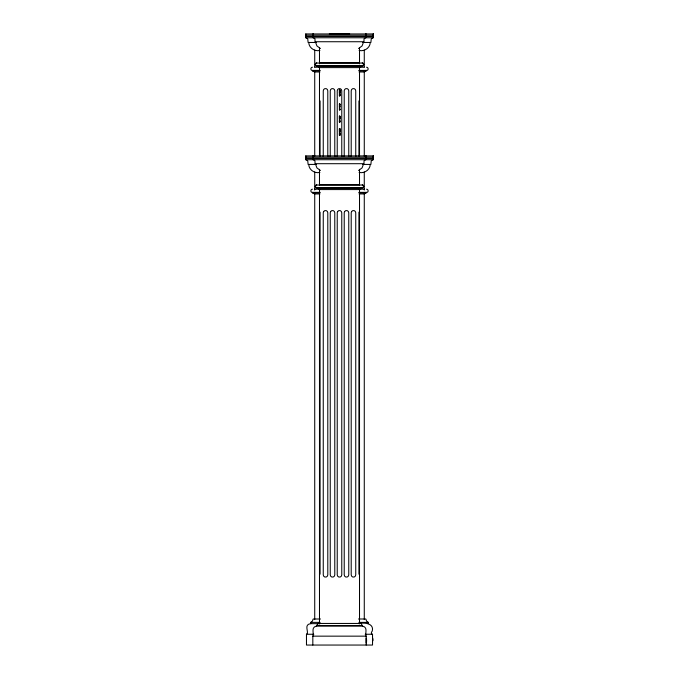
<?xml version="1.0" encoding="UTF-8"?>
<svg xmlns="http://www.w3.org/2000/svg" width="679" height="679" viewBox="0 0 679 679"><rect width="100%" height="100%" fill="white"/><g stroke="black" fill="none" stroke-linecap="round" stroke-linejoin="round"><path stroke-width="1.02" d="M363.63 41.733L362.111 45.9L358.554 48.557M363.63 163.698L362.111 167.866L358.554 170.522M370.267 42.463C370.063 47.971 364.317 51.723 359.089 50.467M370.267 164.428C370.063 169.937 364.317 173.688 359.089 172.432M316.711 62.85L315.124 64.446L316.711 66.033M362.272 66.033L363.859 64.446L362.272 62.85M316.711 184.815L315.124 186.411L316.711 187.998M362.272 187.998L363.859 186.411L362.272 184.815M366.176 643.005L366.176 638.201M372.533 642.054L372.533 637.25M312.824 645.05L312.824 636.155C314.436 633.77 310.481 627.32 316.406 626.14L317.899 623.449L361.101 623.449L362.594 626.14C368.519 627.32 364.564 633.77 366.176 636.155L366.176 645.05M365.192 634.254L372.533 634.254L372.533 645.05L306.467 645.05L306.467 634.254C309.751 632.701 303.063 624.578 310.736 623.653L310.736 622.388L312.459 621.064L313.138 619.002L320.522 619.002M361.321 66.491L359.556 67.603L319.436 67.603L317.662 66.033L361.321 66.033L361.321 66.491L317.662 66.491M361.321 188.456L359.556 189.568L319.436 189.568L317.662 187.998L361.321 187.998L361.321 188.456L317.662 188.456M366.533 70.395L364.326 71.974L359.047 71.974M366.533 192.361L364.326 193.939L359.047 193.939M312.467 67.221C310.736 67.17 310.21 69.784 311.831 70.395L320.182 70.395M312.467 189.186C310.736 189.135 310.21 191.75 311.831 192.361L320.182 192.361M373.17 33.95L373.17 37.761L371.243 38.839L370.895 42.463L362.527 42.463M373.17 155.915L373.17 159.726L371.243 160.804L370.895 164.428L362.527 164.428M372.533 634.254C370.607 634.373 371.379 631.843 372.27 631.054C374.324 623.263 364.156 622.244 358.851 623.653M305.83 35.223L373.17 35.223M305.83 33.95L305.83 37.761L373.17 37.761M316.473 42.463L308.105 42.463L307.757 38.839L305.83 37.761M319.911 50.467C314.683 51.723 308.937 47.971 308.733 42.463M319.436 62.85L359.556 62.85M315.913 63.062L363.07 63.062M315.913 65.821L363.07 65.821M314.674 67.221L318.901 67.221M360.099 67.221L364.326 67.221M358.818 70.395L367.169 70.395C368.79 69.784 368.264 67.17 366.533 67.221M312.467 70.395L312.467 70.862L319.885 70.862M359.115 70.862L366.533 70.862M319.953 71.974L314.674 71.974L312.467 70.862M339.415 90.103L339.89 90.061M339.415 90.273L339.89 90.29M339.415 90.375L339.89 90.375M339.415 90.451L339.89 90.579M339.89 90.714L339.415 90.706L339.89 90.808M339.415 90.893L339.89 90.884M339.415 91.028L339.89 91.139M339.415 91.275L339.89 91.275M339.415 91.402L339.89 91.359M339.415 91.614L339.89 91.614M339.89 91.835L339.415 91.835L339.89 91.962M339.415 92.038L339.89 92.064M339.415 92.242L339.89 92.259L339.415 92.412M339.415 92.514L339.89 92.514M339.415 92.633L339.89 92.633M339.415 92.777L339.89 92.743M339.415 92.887L339.89 92.947M339.415 93.549L339.89 93.549M339.415 94.542L339.89 94.542M339.415 94.754L339.89 94.754M339.415 94.933L339.89 94.899M339.415 95.145L339.89 95.145M339.415 95.391L339.89 95.315M339.415 95.476L339.89 95.416M339.415 95.671L339.89 95.595M339.415 95.832L339.89 95.832L339.89 89.976L339.415 89.976L339.415 95.849L339.89 95.688M339.415 104.074L339.89 104.074M339.415 104.201L339.89 104.218M339.415 104.422L339.89 104.422M339.415 104.753L339.89 104.795M339.415 104.931L339.89 104.931M339.415 105.152L339.89 105.152M339.415 106.382L339.89 106.382L339.415 106.561M339.415 106.671L339.89 106.671M339.415 109.506L339.89 109.523M339.415 109.735L339.89 109.735M339.89 109.837L339.415 109.905L339.415 104.014L339.89 104.014L339.89 109.905M339.415 116.151L339.89 116.151L339.89 122.11L339.415 122.11L339.415 116.126L339.89 116.219M339.415 116.364L339.89 116.372M339.415 116.567L339.89 116.61M339.415 116.686L339.89 116.737M339.415 116.805L339.89 116.805M339.415 117.009L339.89 116.924M339.415 117.127L339.89 117.136M339.415 117.246L339.89 117.229M339.89 117.357L339.415 117.399L339.89 117.475M339.415 117.739L339.89 117.739M339.415 117.866L339.89 117.866M339.415 118.002L339.89 117.959M339.415 118.087L339.89 118.087M339.415 118.214L339.89 118.18M339.415 118.367L339.89 118.375M339.415 118.528L339.89 118.46M339.415 118.638L339.89 118.638M339.415 118.749L339.89 118.749M339.415 120.998L339.89 120.998M339.415 121.049L339.89 121.049M339.415 121.261L339.89 121.261M339.415 121.363L339.89 121.363M339.89 121.431L339.415 121.533L339.89 121.575M339.415 121.804L339.89 121.762M339.415 121.923L339.89 121.948M339.882 128.789L339.415 128.781L339.882 128.73L339.882 135.418L339.415 135.418L339.415 128.704M339.415 129.002L339.882 128.951M339.415 129.129L339.882 129.137M339.415 129.222L339.882 129.333M339.415 129.35L339.882 129.409M339.415 129.553L339.882 129.562M339.415 129.697L339.882 129.638M339.415 129.893L339.882 129.791M339.415 130.028L339.882 130.028L339.415 130.156M339.415 130.368L339.882 130.368M339.882 130.589L339.415 130.589L339.882 130.716M339.415 130.818L339.882 130.784M339.415 130.937L339.882 131.013M339.415 131.166L339.882 131.157M339.415 131.259L339.882 131.268M339.415 131.344L339.882 131.387M339.415 131.531L339.882 131.531M339.415 131.658L339.882 131.692M339.415 132.295L339.882 132.295M339.415 133.296L339.882 133.296M339.415 133.508L339.882 133.508M339.415 133.687L339.882 133.687M339.882 133.814L339.415 133.865L339.882 133.975M339.415 134.145L339.882 134.145M339.415 134.213L339.882 134.213M339.415 134.298L339.882 134.366M339.415 134.544L339.882 134.442M339.415 134.646L339.882 134.578M339.415 135.07L339.882 135.07M339.415 135.223L339.882 135.223M305.83 157.189L373.17 157.189M305.83 155.915L305.83 159.726L373.17 159.726M316.473 164.428L308.105 164.428L307.757 160.804L305.83 159.726M319.911 172.432C314.683 173.688 308.937 169.937 308.733 164.428M319.436 184.815L359.556 184.815M315.913 185.036L363.07 185.036M315.913 187.786L363.07 187.786M314.674 189.186L319.953 189.186M359.047 189.186L364.326 189.186M358.818 192.361L367.169 192.361C368.79 191.75 368.264 189.135 366.533 189.186M312.467 192.361L312.467 192.828L319.885 192.828M359.115 192.828L366.533 192.828M319.953 193.939L314.674 193.939L312.467 192.828M358.478 619.002L365.862 619.002L366.541 621.064L368.264 622.388L368.264 623.653M310.736 622.388L320.149 622.388M358.851 622.388L368.264 622.388M310.736 623.653L320.149 623.653M316.406 625.503L362.594 625.503M316.406 626.14L362.594 626.14M306.467 634.254L313.808 634.254M312.824 636.155L366.176 636.155M372.932 638.701L372.932 640.62M366.584 639.601L366.584 641.604M320.446 48.557L316.889 45.9L315.37 41.733M320.446 170.522L316.889 167.866L315.37 163.698M366.023 33.95L366.023 36.488M366.023 155.915L366.023 158.453M365.862 33.95L365.862 37.761L364.046 38.754L363.952 41.733L315.048 41.733L314.954 38.754L313.138 37.761L313.138 33.95M365.862 155.915L365.862 159.726L364.046 160.719L363.952 163.698L315.048 163.698L314.954 160.719L313.138 159.726L313.138 155.915M364.275 50.068L364.275 67.034M364.275 71.278L364.275 156.128M364.275 171.991L364.275 190.061M364.275 193.243L364.275 619.596M359.514 47.946L359.514 63.86M359.514 67.034L359.514 156.586M359.514 169.317L359.514 185.231M359.514 189L359.514 623.84M358.919 100.916L358.919 156.077M358.919 212.111L358.919 574.196M355.745 156.586L355.745 90.808L355.312 89.475L354.175 88.652L352.774 88.652L351.637 89.475L351.204 90.808L351.204 156.586M349.668 33.95L329.332 33.95M348.76 156.586L348.76 90.808L348.327 89.475L347.19 88.652L345.789 88.652L344.652 89.475L344.219 90.808L344.219 156.586M341.766 156.586L341.766 90.808L341.333 89.475L340.204 88.652L338.796 88.652L337.667 89.475L337.234 90.808L337.234 156.586M334.781 156.586L334.781 90.808L334.348 89.475L333.211 88.652L331.81 88.652L330.673 89.475L330.24 90.808L330.24 156.586M327.796 156.586L327.796 90.808L327.363 89.475L326.226 88.652L324.825 88.652L323.688 89.475L323.255 90.808L323.255 156.586M320.081 100.916L320.081 156.077M320.081 212.111L320.081 574.196M319.486 47.946L319.486 63.86M319.486 67.034L319.486 156.586M319.486 169.317L319.486 185.231M319.486 189L319.486 623.84M314.725 50.068L314.725 67.034M314.725 71.278L314.725 156.128M314.725 171.991L314.725 190.061M314.725 193.243L314.725 619.596M312.977 33.95L312.977 36.488M312.977 155.915L312.977 158.453M323.688 211.441L323.255 212.773L323.255 574.867L323.688 576.199L324.825 577.023L326.226 577.023L327.363 576.199L327.796 574.867L327.796 212.773L327.363 211.441L326.226 210.617L324.825 210.617L323.688 211.441M330.673 211.441L330.24 212.773L330.24 574.867L330.673 576.199L331.81 577.023L333.211 577.023L334.348 576.199L334.781 574.867L334.781 212.773L334.348 211.441L333.211 210.617L331.81 210.617L330.673 211.441M337.667 211.441L337.234 212.773L337.234 574.867L337.667 576.199L338.796 577.023L340.204 577.023L341.333 576.199L341.766 574.867L341.766 212.773L341.333 211.441L340.204 210.617L338.796 210.617L337.667 211.441M344.652 211.441L344.219 212.773L344.219 574.867L344.652 576.199L345.789 577.023L347.19 577.023L348.327 576.199L348.76 574.867L348.76 212.773L348.327 211.441L347.19 210.617L345.789 210.617L344.652 211.441M351.637 211.441L351.204 212.773L351.204 574.867L351.637 576.199L352.774 577.023L354.175 577.023L355.312 576.199L355.745 574.867L355.745 212.773L355.312 211.441L354.175 210.617L352.774 210.617L351.637 211.441M373.323 33.95L305.677 33.95L305.677 36.488L373.323 36.488L373.323 33.95M373.323 155.915L305.677 155.915L305.677 158.453L373.323 158.453L373.323 155.915"/></g></svg>
